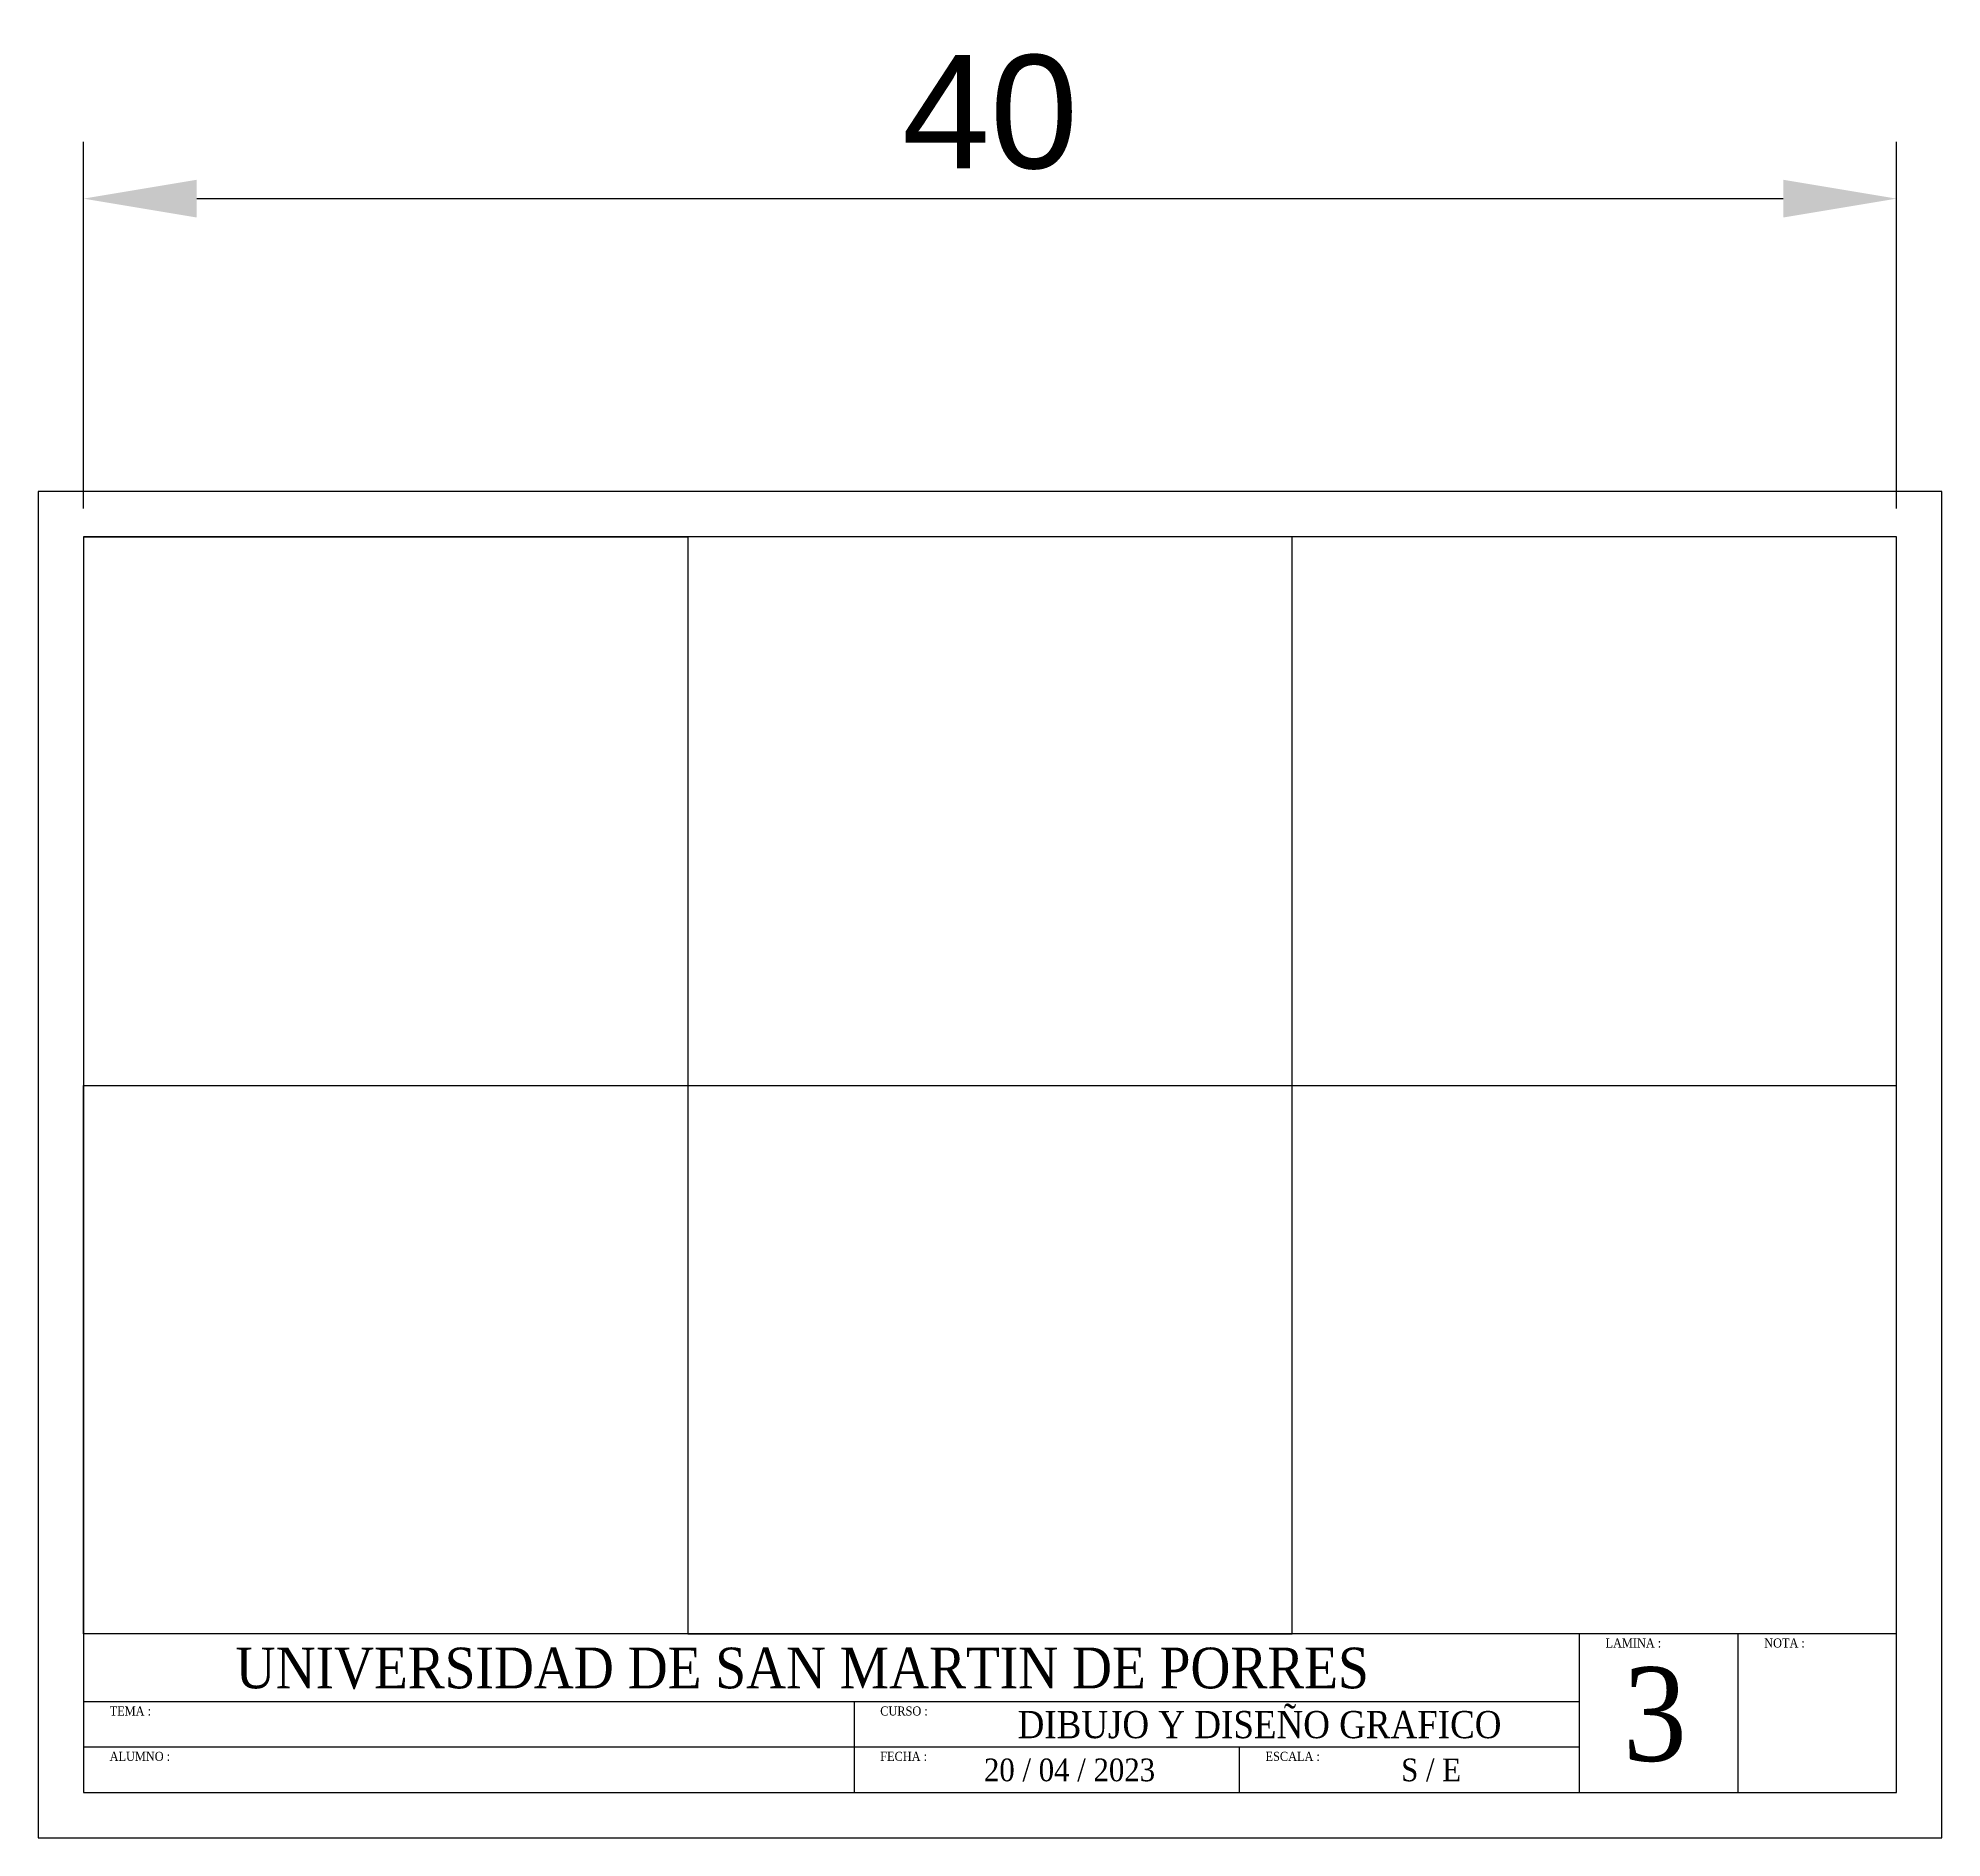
# Model space of a CAD drawing. Header units: millimetres. Extents: x 1899.6 to 1941.6, y 2439 to 2478.7.
import ezdxf

# ---------------------------------------------------------------- set-up
doc = ezdxf.new("R2010")
doc.units = ezdxf.units.MM
doc.layers.add('hoja', color=7, linetype='Continuous')
doc.layers.add('letras', color=7, linetype='Continuous')
doc.styles.get("Standard").update_dxf_attribs({"font": 'arial.ttf'})
doc.styles.add('style1', font='BOOKOS.TTF', dxfattribs={"width": 0.9, "height": 3.9})
doc.dimstyles.new('ISO-25', dxfattribs={"dimtxt": 2.5, "dimasz": 2.5, "dimexe": 1.25, "dimexo": 0.625, "dimtad": 1, "dimtxsty": 'Standard', "dimcen": 2.5, "dimadec": 0, "dimazin": 0, "dimtfac": 1, "dimtmove": 0, "dimatfit": 3, "dimfxl": 1, "dimarcsym": 0})

# ---------------------------------------------------------------- blocks, each defined once
blk = doc.blocks.new('*D2')
at = {"layer": 'Defpoints', "color": 0, "transparency": 16777216}
for p in [(1940.594, 2475.196), (1900.594, 2467.734), (1940.594, 2467.734)]:
    blk.add_point(p, dxfattribs=at)
at = {"layer": 'letras', "color": 0, "lineweight": -2, "transparency": 16777216}
for p, q in [((1900.594, 2468.359), (1900.594, 2476.446)), ((1940.594, 2468.359), (1940.594, 2476.446)), ((1903.094, 2475.196), (1938.094, 2475.196))]:
    blk.add_line(p, q, dxfattribs=at)
at = {"layer": 'letras', "color": 0, "transparency": 16777216}
for points in [[(1903.094, 2475.612), (1903.094, 2474.779), (1900.594, 2475.196)], [(1938.094, 2475.612), (1938.094, 2474.779), (1940.594, 2475.196)]]:
    blk.add_solid(points, dxfattribs=at)
at = {"layer": 'letras', "color": 0, "transparency": 16777216, "insert": (1920.594, 2477.097), "char_height": 2.5, "attachment_point": 5}
blk.add_mtext('40', dxfattribs=at)

msp = doc.modelspace()

# ---------------------------------------------------------------- linework, layer by layer
at = {"layer": 'hoja'}
for points in [[(1899.594, 2439.034), (1941.594, 2439.034), (1941.594, 2468.734), (1899.594, 2468.734)], [(1900.594, 2440.034), (1940.594, 2440.034), (1940.594, 2467.734), (1900.594, 2467.734)]]:
    msp.add_lwpolyline(points, close=True, dxfattribs=at)
at = {"layer": 'letras'}
for p, q in [((1900.594, 2467.734), (1913.927, 2467.734)), ((1913.927, 2467.734), (1913.927, 2443.534)), ((1927.26, 2443.534), (1927.26, 2467.734)), ((1900.594, 2443.534), (1900.594, 2455.634)), ((1900.594, 2455.634), (1940.594, 2455.634)), ((1940.594, 2443.534), (1900.594, 2443.534)), ((1913.927, 2443.534), (1927.26, 2443.534)), ((1933.594, 2443.534), (1933.594, 2440.034)), ((1937.094, 2443.534), (1937.094, 2440.034)), ((1933.594, 2442.034), (1900.594, 2442.034)), ((1917.594, 2442.034), (1917.594, 2440.034)), ((1933.594, 2441.034), (1900.594, 2441.034)), ((1926.094, 2441.034), (1926.094, 2440.034))]:
    msp.add_line(p, q, dxfattribs=at)

# ---------------------------------------------------------------- texts
at = {"layer": 'letras', "style": 'style1', "width": 0.9}
for s, height, p in [('UNIVERSIDAD DE SAN MARTIN DE PORRES', 0.89825, (1903.952, 2442.334)), ('LAMINA :', 0.1995, (1934.173, 2443.234)), ('NOTA :', 0.1995, (1937.673, 2443.234)), ('3', 2.068, (1934.56, 2440.734)), ('TEMA : ', 0.1995, (1901.173, 2441.734)), ('CURSO : ', 0.1995, (1918.173, 2441.734)), ('DIBUJO Y DISEÑO GRAFICO', 0.60009, (1921.204, 2441.234)), ('ALUMNO :', 0.1995, (1901.173, 2440.734)), ('FECHA :', 0.1995, (1918.173, 2440.734)), ('20 / 04 / 2023', 0.50003, (1920.46, 2440.284)), ('ESCALA :', 0.1995, (1926.673, 2440.734)), ('S / E', 0.5, (1929.664, 2440.284))]:
    msp.add_text(s, height=height, dxfattribs=at).set_placement(p)

# ---------------------------------------------------------------- dimensions: what is measured, and where the dimension line sits
at = {"layer": 'letras'}
dim = msp.add_linear_dim(base=(1940.594, 2475.196), p1=(1900.594, 2467.734), p2=(1940.594, 2467.734), dimstyle='ISO-25', dxfattribs=at)
dim.commit()
dim.dimension.update_dxf_attribs({"geometry": '*D2', "text_midpoint": (1920.594, 2477.097)})

doc.saveas('drawing.dxf')
